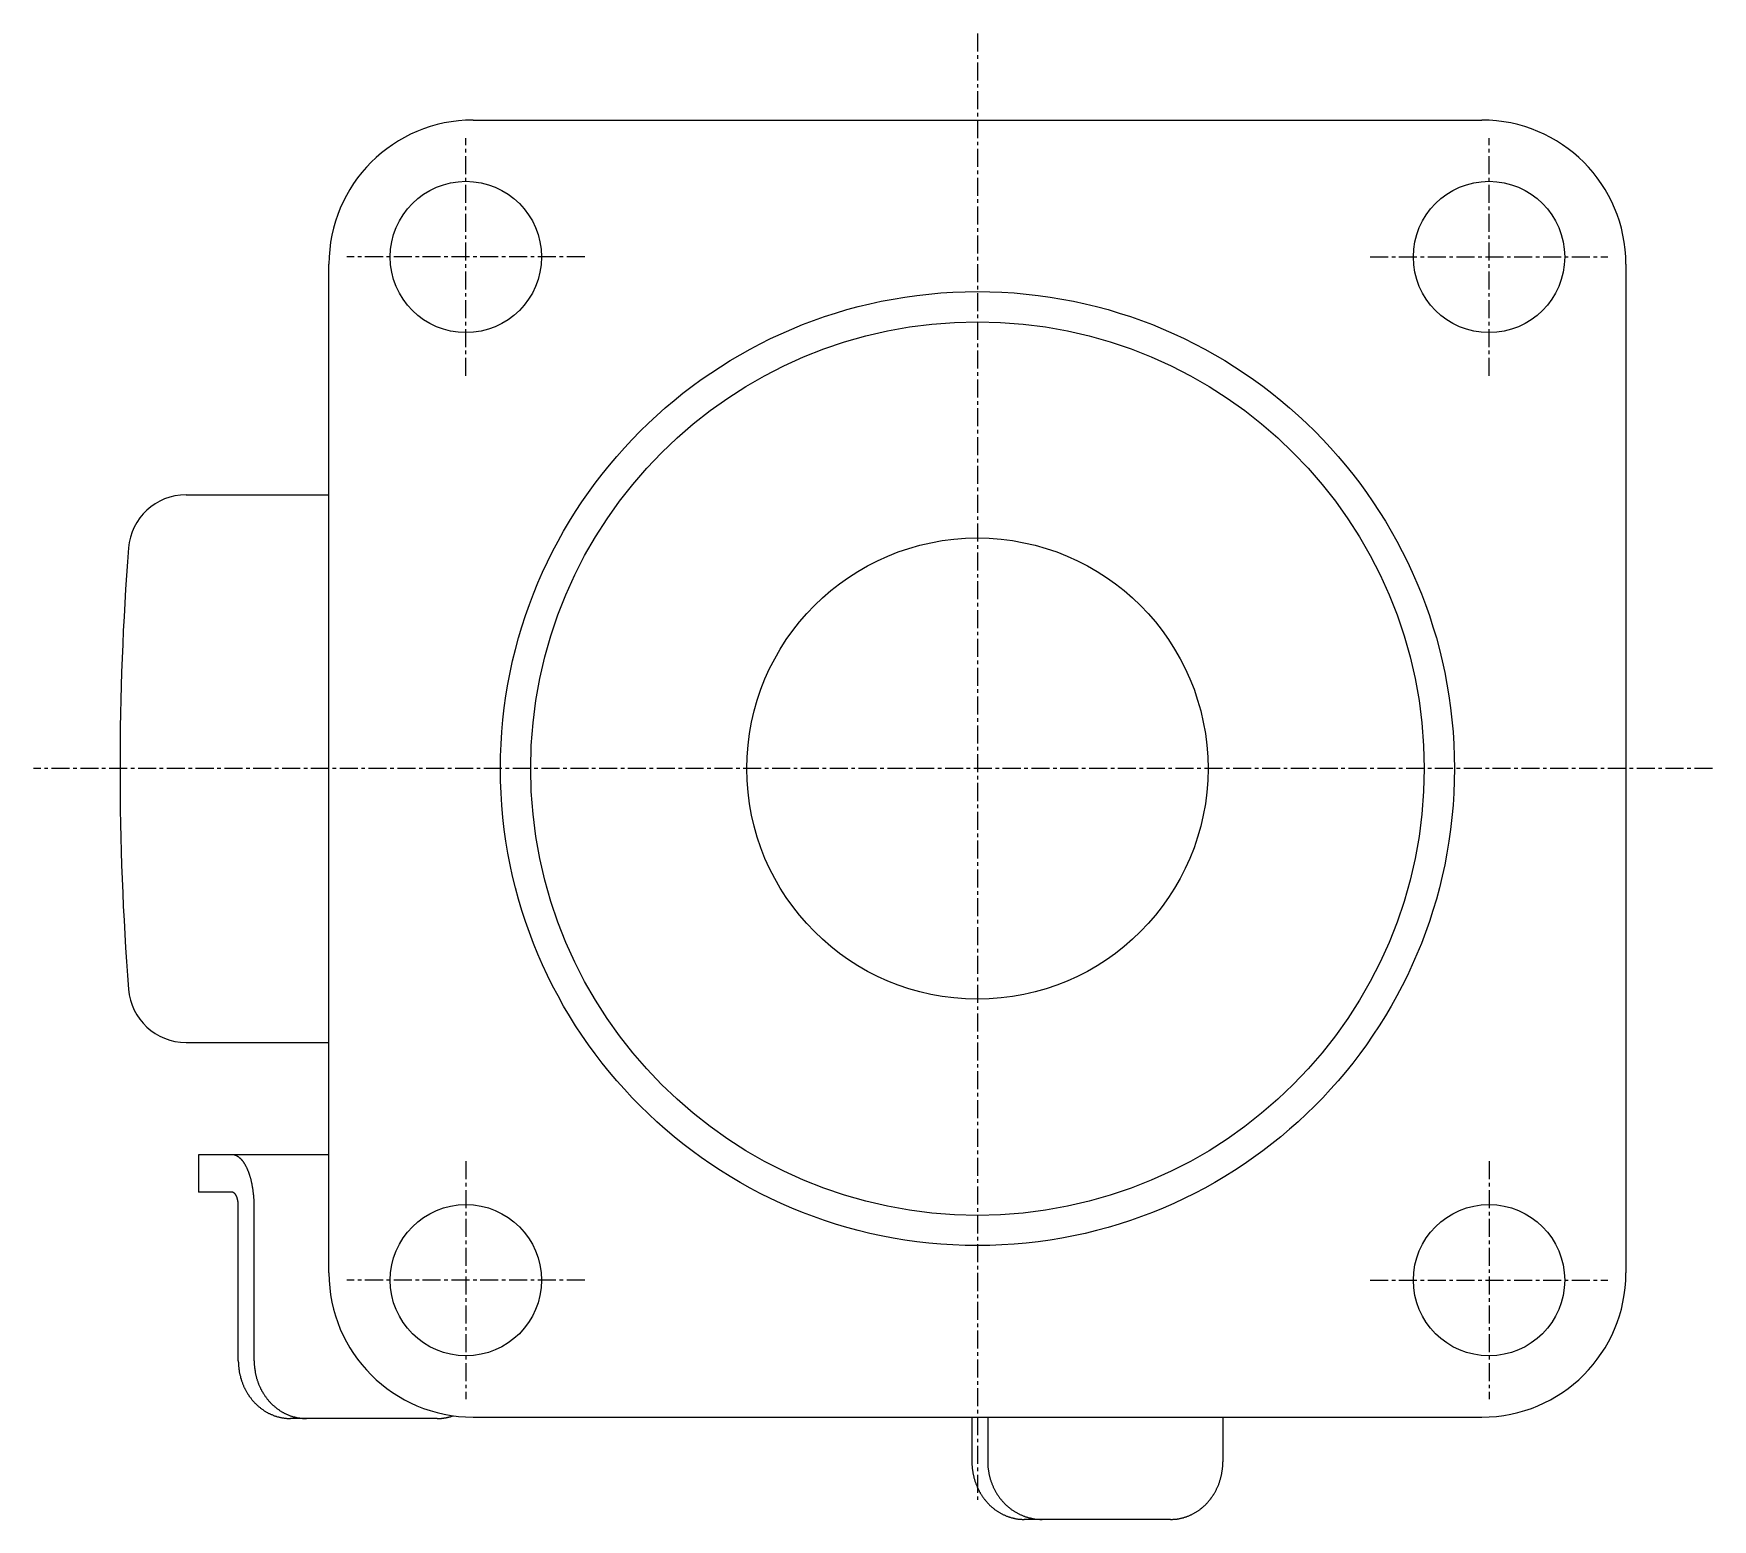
# Model space of a CAD drawing. Extents: x -2982 to -2676, y -545 to -78.
# Drawn here: x -2792.6 to -2676.1, y -180.7 to -77.6 of the extents above; entities that cross this region are included whole.
import ezdxf

# ---------------------------------------------------------------- set-up
doc = ezdxf.new("R2010")
doc.units = 0
doc.linetypes.add('CENTER', pattern=[2, 1.25, -0.25, 0.25, -0.25])
doc.layers.get('0').update_dxf_attribs({"linetype": 'CONTINUOUS'})
doc.layers.add('CENTER', color=1, linetype='CENTER')

msp = doc.modelspace()

# ---------------------------------------------------------------- linework, layer by layer
at = {"color": 7, "linetype": 'CONTINUOUS'}
for p, q in [((-2762.15, -83.56), (-2692.15, -83.56)), ((-2772.15, -163.56), (-2772.15, -93.56)), ((-2682.15, -93.56), (-2682.15, -163.56)), ((-2782.07, -109.56), (-2772.15, -109.56)), ((-2782.07, -147.56), (-2772.15, -147.56)), ((-2772.15, -155.36), (-2781.2, -155.36)), ((-2781.2, -155.36), (-2781.2, -157.96)), ((-2778.86, -157.96), (-2781.2, -157.96)), ((-2778.44, -169.66), (-2778.44, -158.96)), ((-2777.34, -169.66), (-2777.34, -158.96)), ((-2762.15, -173.56), (-2692.15, -173.56)), ((-2727.53, -173.56), (-2727.53, -176.66)), ((-2726.43, -173.56), (-2726.43, -176.66)), ((-2726.43, -173.56), (-2726.43, -176.66)), ((-2710.12, -173.56), (-2710.12, -176.66)), ((-2764.65, -173.66), (-2774.81, -173.66)), ((-2713.75, -180.66), (-2723.91, -180.66))]:
    msp.add_line(p, q, dxfattribs=at)
for points in [[(-2777.34, -158.96, 0), (-2777.34, -158.91, 0), (-2777.34, -158.87, 0), (-2777.34, -158.83, 0), (-2777.34, -158.78, 0), (-2777.34, -158.74, 0), (-2777.34, -158.69, 0), (-2777.34, -158.65, 0), (-2777.34, -158.61, 0), (-2777.35, -158.56, 0), (-2777.35, -158.52, 0), (-2777.35, -158.47, 0), (-2777.35, -158.43, 0), (-2777.36, -158.39, 0), (-2777.36, -158.34, 0), (-2777.36, -158.3, 0), (-2777.37, -158.26, 0), (-2777.37, -158.21, 0), (-2777.37, -158.17, 0), (-2777.38, -158.13, 0), (-2777.38, -158.08, 0), (-2777.39, -158.04, 0), (-2777.39, -158, 0), (-2777.4, -157.96, 0), (-2777.4, -157.91, 0), (-2777.41, -157.87, 0), (-2777.41, -157.83, 0), (-2777.42, -157.79, 0), (-2777.43, -157.75, 0), (-2777.43, -157.71, 0), (-2777.44, -157.66, 0), (-2777.45, -157.62, 0), (-2777.45, -157.58, 0), (-2777.46, -157.54, 0), (-2777.47, -157.5, 0), (-2777.48, -157.46, 0), (-2777.48, -157.42, 0), (-2777.49, -157.38, 0), (-2777.5, -157.34, 0), (-2777.51, -157.3, 0), (-2777.52, -157.26, 0), (-2777.53, -157.22, 0), (-2777.53, -157.19, 0), (-2777.54, -157.15, 0), (-2777.55, -157.11, 0), (-2777.56, -157.07, 0), (-2777.57, -157.03, 0), (-2777.58, -157, 0), (-2777.59, -156.96, 0), (-2777.6, -156.92, 0), (-2777.61, -156.89, 0), (-2777.63, -156.85, 0), (-2777.64, -156.81, 0), (-2777.65, -156.78, 0), (-2777.66, -156.74, 0), (-2777.67, -156.71, 0), (-2777.68, -156.68, 0), (-2777.69, -156.64, 0), (-2777.71, -156.61, 0), (-2777.72, -156.57, 0), (-2777.73, -156.54, 0), (-2777.74, -156.51, 0), (-2777.76, -156.48, 0), (-2777.77, -156.44, 0), (-2777.78, -156.41, 0), (-2777.8, -156.38, 0), (-2777.81, -156.35, 0), (-2777.82, -156.32, 0), (-2777.84, -156.29, 0), (-2777.85, -156.26, 0), (-2777.86, -156.23, 0), (-2777.88, -156.21, 0), (-2777.89, -156.18, 0), (-2777.91, -156.15, 0), (-2777.92, -156.12, 0), (-2777.94, -156.09, 0), (-2777.95, -156.07, 0), (-2777.97, -156.04, 0), (-2777.98, -156.02, 0), (-2778, -155.99, 0), (-2778.01, -155.97, 0), (-2778.03, -155.94, 0), (-2778.04, -155.92, 0), (-2778.06, -155.89, 0), (-2778.08, -155.87, 0), (-2778.09, -155.85, 0), (-2778.11, -155.83, 0), (-2778.13, -155.81, 0), (-2778.14, -155.78, 0), (-2778.16, -155.76, 0), (-2778.17, -155.74, 0), (-2778.19, -155.72, 0), (-2778.21, -155.71, 0), (-2778.23, -155.69, 0), (-2778.24, -155.67, 0), (-2778.26, -155.65, 0), (-2778.28, -155.63, 0), (-2778.29, -155.62, 0), (-2778.31, -155.6, 0), (-2778.33, -155.59, 0), (-2778.35, -155.57, 0), (-2778.36, -155.56, 0), (-2778.38, -155.54, 0), (-2778.4, -155.53, 0), (-2778.42, -155.51, 0), (-2778.43, -155.5, 0), (-2778.45, -155.49, 0), (-2778.47, -155.48, 0), (-2778.49, -155.47, 0), (-2778.51, -155.46, 0), (-2778.53, -155.45, 0), (-2778.54, -155.44, 0), (-2778.56, -155.43, 0), (-2778.58, -155.42, 0), (-2778.6, -155.41, 0), (-2778.62, -155.41, 0), (-2778.64, -155.4, 0), (-2778.65, -155.39, 0), (-2778.67, -155.39, 0), (-2778.69, -155.38, 0), (-2778.71, -155.38, 0), (-2778.73, -155.37, 0), (-2778.75, -155.37, 0), (-2778.77, -155.37, 0), (-2778.78, -155.36, 0), (-2778.8, -155.36, 0), (-2778.82, -155.36, 0), (-2778.84, -155.36, 0), (-2778.86, -155.36, 0)], [(-2778.44, -158.96, 0), (-2778.44, -158.95, 0), (-2778.44, -158.94, 0), (-2778.44, -158.92, 0), (-2778.44, -158.91, 0), (-2778.44, -158.9, 0), (-2778.44, -158.89, 0), (-2778.44, -158.87, 0), (-2778.44, -158.86, 0), (-2778.44, -158.85, 0), (-2778.44, -158.84, 0), (-2778.44, -158.82, 0), (-2778.44, -158.81, 0), (-2778.44, -158.8, 0), (-2778.44, -158.79, 0), (-2778.44, -158.78, 0), (-2778.44, -158.76, 0), (-2778.45, -158.75, 0), (-2778.45, -158.74, 0), (-2778.45, -158.73, 0), (-2778.45, -158.72, 0), (-2778.45, -158.7, 0), (-2778.45, -158.69, 0), (-2778.45, -158.68, 0), (-2778.45, -158.67, 0), (-2778.46, -158.66, 0), (-2778.46, -158.65, 0), (-2778.46, -158.63, 0), (-2778.46, -158.62, 0), (-2778.46, -158.61, 0), (-2778.46, -158.6, 0), (-2778.47, -158.59, 0), (-2778.47, -158.58, 0), (-2778.47, -158.56, 0), (-2778.47, -158.55, 0), (-2778.47, -158.54, 0), (-2778.48, -158.53, 0), (-2778.48, -158.52, 0), (-2778.48, -158.51, 0), (-2778.48, -158.5, 0), (-2778.49, -158.49, 0), (-2778.49, -158.48, 0), (-2778.49, -158.47, 0), (-2778.49, -158.46, 0), (-2778.5, -158.44, 0), (-2778.5, -158.44, 0), (-2778.5, -158.42, 0), (-2778.5, -158.41, 0), (-2778.51, -158.4, 0), (-2778.51, -158.39, 0), (-2778.51, -158.38, 0), (-2778.52, -158.37, 0), (-2778.52, -158.36, 0), (-2778.52, -158.35, 0), (-2778.53, -158.34, 0), (-2778.53, -158.33, 0), (-2778.53, -158.32, 0), (-2778.54, -158.31, 0), (-2778.54, -158.31, 0), (-2778.54, -158.3, 0), (-2778.55, -158.29, 0), (-2778.55, -158.28, 0), (-2778.55, -158.27, 0), (-2778.56, -158.26, 0), (-2778.56, -158.25, 0), (-2778.56, -158.24, 0), (-2778.57, -158.24, 0), (-2778.57, -158.23, 0), (-2778.57, -158.22, 0), (-2778.58, -158.21, 0), (-2778.58, -158.2, 0), (-2778.59, -158.19, 0), (-2778.59, -158.19, 0), (-2778.59, -158.18, 0), (-2778.6, -158.17, 0), (-2778.6, -158.16, 0), (-2778.61, -158.16, 0), (-2778.61, -158.15, 0), (-2778.62, -158.14, 0), (-2778.62, -158.13, 0), (-2778.62, -158.13, 0), (-2778.63, -158.12, 0), (-2778.63, -158.11, 0), (-2778.64, -158.11, 0), (-2778.64, -158.1, 0), (-2778.65, -158.09, 0), (-2778.65, -158.09, 0), (-2778.65, -158.08, 0), (-2778.66, -158.08, 0), (-2778.66, -158.07, 0), (-2778.67, -158.07, 0), (-2778.67, -158.06, 0), (-2778.68, -158.06, 0), (-2778.68, -158.05, 0), (-2778.69, -158.04, 0), (-2778.69, -158.04, 0), (-2778.7, -158.03, 0), (-2778.7, -158.03, 0), (-2778.71, -158.03, 0), (-2778.71, -158.02, 0), (-2778.72, -158.02, 0), (-2778.72, -158.01, 0), (-2778.73, -158.01, 0), (-2778.73, -158.01, 0), (-2778.74, -158, 0), (-2778.74, -158, 0), (-2778.75, -158, 0), (-2778.75, -157.99, 0), (-2778.76, -157.99, 0), (-2778.76, -157.99, 0), (-2778.77, -157.98, 0), (-2778.77, -157.98, 0), (-2778.78, -157.98, 0), (-2778.78, -157.98, 0), (-2778.79, -157.97, 0), (-2778.79, -157.97, 0), (-2778.8, -157.97, 0), (-2778.8, -157.97, 0), (-2778.81, -157.97, 0), (-2778.81, -157.97, 0), (-2778.82, -157.96, 0), (-2778.82, -157.96, 0), (-2778.83, -157.96, 0), (-2778.83, -157.96, 0), (-2778.84, -157.96, 0), (-2778.84, -157.96, 0), (-2778.85, -157.96, 0), (-2778.85, -157.96, 0), (-2778.86, -157.96, 0)], [(-2778.44, -169.66, 0), (-2778.44, -169.71, 0), (-2778.43, -169.76, 0), (-2778.43, -169.81, 0), (-2778.43, -169.85, 0), (-2778.43, -169.9, 0), (-2778.43, -169.95, 0), (-2778.42, -170, 0), (-2778.42, -170.05, 0), (-2778.41, -170.1, 0), (-2778.41, -170.15, 0), (-2778.4, -170.2, 0), (-2778.4, -170.25, 0), (-2778.39, -170.29, 0), (-2778.38, -170.34, 0), (-2778.37, -170.39, 0), (-2778.37, -170.44, 0), (-2778.36, -170.49, 0), (-2778.35, -170.54, 0), (-2778.34, -170.58, 0), (-2778.33, -170.63, 0), (-2778.32, -170.68, 0), (-2778.3, -170.73, 0), (-2778.29, -170.77, 0), (-2778.28, -170.82, 0), (-2778.27, -170.87, 0), (-2778.25, -170.91, 0), (-2778.24, -170.96, 0), (-2778.22, -171.01, 0), (-2778.21, -171.05, 0), (-2778.19, -171.1, 0), (-2778.18, -171.14, 0), (-2778.16, -171.19, 0), (-2778.14, -171.24, 0), (-2778.13, -171.28, 0), (-2778.11, -171.32, 0), (-2778.09, -171.37, 0), (-2778.07, -171.41, 0), (-2778.05, -171.46, 0), (-2778.03, -171.5, 0), (-2778.01, -171.54, 0), (-2777.99, -171.59, 0), (-2777.97, -171.63, 0), (-2777.94, -171.67, 0), (-2777.92, -171.72, 0), (-2777.9, -171.76, 0), (-2777.87, -171.8, 0), (-2777.85, -171.84, 0), (-2777.83, -171.88, 0), (-2777.8, -171.92, 0), (-2777.77, -171.96, 0), (-2777.75, -172, 0), (-2777.72, -172.04, 0), (-2777.7, -172.08, 0), (-2777.67, -172.12, 0), (-2777.64, -172.16, 0), (-2777.61, -172.2, 0), (-2777.58, -172.23, 0), (-2777.56, -172.27, 0), (-2777.53, -172.31, 0), (-2777.5, -172.34, 0), (-2777.47, -172.38, 0), (-2777.44, -172.42, 0), (-2777.41, -172.45, 0), (-2777.37, -172.49, 0), (-2777.34, -172.52, 0), (-2777.31, -172.56, 0), (-2777.28, -172.59, 0), (-2777.25, -172.62, 0), (-2777.21, -172.66, 0), (-2777.18, -172.69, 0), (-2777.14, -172.72, 0), (-2777.11, -172.75, 0), (-2777.08, -172.78, 0), (-2777.04, -172.81, 0), (-2777.01, -172.84, 0), (-2776.97, -172.87, 0), (-2776.93, -172.9, 0), (-2776.9, -172.93, 0), (-2776.86, -172.96, 0), (-2776.82, -172.99, 0), (-2776.79, -173.01, 0), (-2776.75, -173.04, 0), (-2776.71, -173.06, 0), (-2776.67, -173.09, 0), (-2776.64, -173.12, 0), (-2776.6, -173.14, 0), (-2776.56, -173.16, 0), (-2776.52, -173.19, 0), (-2776.48, -173.21, 0), (-2776.44, -173.23, 0), (-2776.4, -173.25, 0), (-2776.36, -173.28, 0), (-2776.32, -173.3, 0), (-2776.28, -173.32, 0), (-2776.24, -173.34, 0), (-2776.2, -173.35, 0), (-2776.16, -173.37, 0), (-2776.12, -173.39, 0), (-2776.07, -173.41, 0), (-2776.03, -173.43, 0), (-2775.99, -173.44, 0), (-2775.95, -173.46, 0), (-2775.91, -173.47, 0), (-2775.86, -173.49, 0), (-2775.82, -173.5, 0), (-2775.78, -173.51, 0), (-2775.73, -173.53, 0), (-2775.69, -173.54, 0), (-2775.65, -173.55, 0), (-2775.61, -173.56, 0), (-2775.56, -173.57, 0), (-2775.52, -173.58, 0), (-2775.47, -173.59, 0), (-2775.43, -173.6, 0), (-2775.39, -173.61, 0), (-2775.34, -173.62, 0), (-2775.3, -173.62, 0), (-2775.25, -173.63, 0), (-2775.21, -173.63, 0), (-2775.17, -173.64, 0), (-2775.12, -173.64, 0), (-2775.08, -173.65, 0), (-2775.03, -173.65, 0), (-2774.99, -173.65, 0), (-2774.94, -173.66, 0), (-2774.9, -173.66, 0), (-2774.86, -173.66, 0), (-2774.81, -173.66, 0)], [(-2777.34, -169.66, 0), (-2777.34, -169.71, 0), (-2777.34, -169.76, 0), (-2777.33, -169.81, 0), (-2777.33, -169.85, 0), (-2777.33, -169.9, 0), (-2777.33, -169.95, 0), (-2777.32, -170, 0), (-2777.32, -170.05, 0), (-2777.32, -170.1, 0), (-2777.31, -170.15, 0), (-2777.3, -170.2, 0), (-2777.3, -170.25, 0), (-2777.29, -170.29, 0), (-2777.28, -170.34, 0), (-2777.28, -170.39, 0), (-2777.27, -170.44, 0), (-2777.26, -170.49, 0), (-2777.25, -170.54, 0), (-2777.24, -170.58, 0), (-2777.23, -170.63, 0), (-2777.22, -170.68, 0), (-2777.21, -170.73, 0), (-2777.19, -170.77, 0), (-2777.18, -170.82, 0), (-2777.17, -170.87, 0), (-2777.15, -170.91, 0), (-2777.14, -170.96, 0), (-2777.13, -171.01, 0), (-2777.11, -171.05, 0), (-2777.09, -171.1, 0), (-2777.08, -171.14, 0), (-2777.06, -171.19, 0), (-2777.04, -171.24, 0), (-2777.03, -171.28, 0), (-2777.01, -171.32, 0), (-2776.99, -171.37, 0), (-2776.97, -171.41, 0), (-2776.95, -171.46, 0), (-2776.93, -171.5, 0), (-2776.91, -171.54, 0), (-2776.89, -171.59, 0), (-2776.87, -171.63, 0), (-2776.84, -171.67, 0), (-2776.82, -171.72, 0), (-2776.8, -171.76, 0), (-2776.77, -171.8, 0), (-2776.75, -171.84, 0), (-2776.73, -171.88, 0), (-2776.7, -171.92, 0), (-2776.68, -171.96, 0), (-2776.65, -172, 0), (-2776.62, -172.04, 0), (-2776.6, -172.08, 0), (-2776.57, -172.12, 0), (-2776.54, -172.16, 0), (-2776.51, -172.2, 0), (-2776.49, -172.23, 0), (-2776.46, -172.27, 0), (-2776.43, -172.31, 0), (-2776.4, -172.34, 0), (-2776.37, -172.38, 0), (-2776.34, -172.42, 0), (-2776.31, -172.45, 0), (-2776.28, -172.49, 0), (-2776.24, -172.52, 0), (-2776.21, -172.56, 0), (-2776.18, -172.59, 0), (-2776.15, -172.62, 0), (-2776.11, -172.66, 0), (-2776.08, -172.69, 0), (-2776.05, -172.72, 0), (-2776.01, -172.75, 0), (-2775.98, -172.78, 0), (-2775.94, -172.81, 0), (-2775.91, -172.84, 0), (-2775.87, -172.87, 0), (-2775.84, -172.9, 0), (-2775.8, -172.93, 0), (-2775.76, -172.96, 0), (-2775.73, -172.99, 0), (-2775.69, -173.01, 0), (-2775.65, -173.04, 0), (-2775.61, -173.06, 0), (-2775.58, -173.09, 0), (-2775.54, -173.12, 0), (-2775.5, -173.14, 0), (-2775.46, -173.16, 0), (-2775.42, -173.19, 0), (-2775.38, -173.21, 0), (-2775.34, -173.23, 0), (-2775.3, -173.25, 0), (-2775.26, -173.28, 0), (-2775.22, -173.3, 0), (-2775.18, -173.32, 0), (-2775.14, -173.34, 0), (-2775.1, -173.35, 0), (-2775.06, -173.37, 0), (-2775.02, -173.39, 0), (-2774.98, -173.41, 0), (-2774.93, -173.43, 0), (-2774.89, -173.44, 0), (-2774.85, -173.46, 0), (-2774.81, -173.47, 0), (-2774.76, -173.49, 0), (-2774.72, -173.5, 0), (-2774.68, -173.51, 0), (-2774.64, -173.53, 0), (-2774.59, -173.54, 0), (-2774.55, -173.55, 0), (-2774.51, -173.56, 0), (-2774.46, -173.57, 0), (-2774.42, -173.58, 0), (-2774.38, -173.59, 0), (-2774.33, -173.6, 0), (-2774.29, -173.61, 0), (-2774.24, -173.62, 0), (-2774.2, -173.62, 0), (-2774.16, -173.63, 0), (-2774.11, -173.63, 0), (-2774.07, -173.64, 0), (-2774.02, -173.64, 0), (-2773.98, -173.65, 0), (-2773.93, -173.65, 0), (-2773.89, -173.65, 0), (-2773.85, -173.66, 0), (-2773.8, -173.66, 0), (-2773.76, -173.66, 0), (-2773.71, -173.66, 0)], [(-2764.65, -173.66, 0), (-2764.64, -173.66, 0), (-2764.63, -173.66, 0), (-2764.62, -173.66, 0), (-2764.61, -173.66, 0), (-2764.6, -173.66, 0), (-2764.6, -173.66, 0), (-2764.59, -173.66, 0), (-2764.58, -173.66, 0), (-2764.57, -173.66, 0), (-2764.56, -173.66, 0), (-2764.55, -173.66, 0), (-2764.54, -173.66, 0), (-2764.53, -173.66, 0), (-2764.52, -173.66, 0), (-2764.52, -173.66, 0), (-2764.51, -173.66, 0), (-2764.5, -173.66, 0), (-2764.49, -173.66, 0), (-2764.48, -173.66, 0), (-2764.47, -173.65, 0), (-2764.46, -173.65, 0), (-2764.45, -173.65, 0), (-2764.44, -173.65, 0), (-2764.44, -173.65, 0), (-2764.43, -173.65, 0), (-2764.42, -173.65, 0), (-2764.41, -173.65, 0), (-2764.4, -173.65, 0), (-2764.39, -173.65, 0), (-2764.38, -173.65, 0), (-2764.37, -173.65, 0), (-2764.36, -173.65, 0), (-2764.36, -173.65, 0), (-2764.35, -173.65, 0), (-2764.34, -173.64, 0), (-2764.33, -173.64, 0), (-2764.32, -173.64, 0), (-2764.31, -173.64, 0), (-2764.3, -173.64, 0), (-2764.29, -173.64, 0), (-2764.28, -173.64, 0), (-2764.28, -173.64, 0), (-2764.27, -173.64, 0), (-2764.26, -173.64, 0), (-2764.25, -173.63, 0), (-2764.24, -173.63, 0), (-2764.23, -173.63, 0), (-2764.22, -173.63, 0), (-2764.21, -173.63, 0), (-2764.21, -173.63, 0), (-2764.2, -173.63, 0), (-2764.19, -173.63, 0), (-2764.18, -173.62, 0), (-2764.17, -173.62, 0), (-2764.16, -173.62, 0), (-2764.15, -173.62, 0), (-2764.14, -173.62, 0), (-2764.13, -173.62, 0), (-2764.13, -173.62, 0), (-2764.12, -173.62, 0), (-2764.11, -173.61, 0), (-2764.1, -173.61, 0), (-2764.09, -173.61, 0), (-2764.08, -173.61, 0), (-2764.07, -173.61, 0), (-2764.06, -173.61, 0), (-2764.06, -173.6, 0), (-2764.05, -173.6, 0), (-2764.04, -173.6, 0), (-2764.03, -173.6, 0), (-2764.02, -173.6, 0), (-2764.01, -173.6, 0), (-2764, -173.59, 0), (-2763.99, -173.59, 0), (-2763.99, -173.59, 0), (-2763.98, -173.59, 0), (-2763.97, -173.59, 0), (-2763.96, -173.59, 0), (-2763.95, -173.58, 0), (-2763.94, -173.58, 0), (-2763.93, -173.58, 0), (-2763.92, -173.58, 0), (-2763.92, -173.58, 0), (-2763.91, -173.57, 0), (-2763.9, -173.57, 0), (-2763.89, -173.57, 0), (-2763.88, -173.57, 0), (-2763.87, -173.57, 0), (-2763.86, -173.56, 0), (-2763.85, -173.56, 0), (-2763.85, -173.56, 0), (-2763.84, -173.56, 0), (-2763.83, -173.56, 0), (-2763.82, -173.55, 0), (-2763.81, -173.55, 0), (-2763.8, -173.55, 0), (-2763.79, -173.55, 0), (-2763.79, -173.54, 0), (-2763.78, -173.54, 0), (-2763.77, -173.54, 0), (-2763.76, -173.54, 0), (-2763.75, -173.53, 0), (-2763.74, -173.53, 0), (-2763.73, -173.53, 0), (-2763.72, -173.53, 0), (-2763.72, -173.53, 0), (-2763.71, -173.52, 0), (-2763.7, -173.52, 0), (-2763.69, -173.52, 0), (-2763.68, -173.51, 0), (-2763.67, -173.51, 0), (-2763.66, -173.51, 0), (-2763.66, -173.51, 0), (-2763.65, -173.5, 0), (-2763.64, -173.5, 0), (-2763.63, -173.5, 0), (-2763.62, -173.5, 0), (-2763.61, -173.49, 0), (-2763.61, -173.49, 0), (-2763.6, -173.49, 0), (-2763.59, -173.48, 0), (-2763.58, -173.48, 0), (-2763.57, -173.48, 0), (-2763.56, -173.47, 0), (-2763.55, -173.47, 0), (-2763.55, -173.47, 0), (-2763.54, -173.47, 0), (-2763.53, -173.46, 0)], [(-2727.53, -176.66, 0), (-2727.53, -176.71, 0), (-2727.53, -176.76, 0), (-2727.53, -176.81, 0), (-2727.53, -176.85, 0), (-2727.53, -176.9, 0), (-2727.52, -176.95, 0), (-2727.52, -177, 0), (-2727.52, -177.05, 0), (-2727.51, -177.1, 0), (-2727.51, -177.15, 0), (-2727.5, -177.2, 0), (-2727.49, -177.25, 0), (-2727.49, -177.29, 0), (-2727.48, -177.34, 0), (-2727.47, -177.39, 0), (-2727.46, -177.44, 0), (-2727.45, -177.49, 0), (-2727.44, -177.54, 0), (-2727.43, -177.58, 0), (-2727.42, -177.63, 0), (-2727.41, -177.68, 0), (-2727.4, -177.73, 0), (-2727.39, -177.77, 0), (-2727.38, -177.82, 0), (-2727.36, -177.87, 0), (-2727.35, -177.91, 0), (-2727.34, -177.96, 0), (-2727.32, -178.01, 0), (-2727.31, -178.05, 0), (-2727.29, -178.1, 0), (-2727.27, -178.14, 0), (-2727.26, -178.19, 0), (-2727.24, -178.24, 0), (-2727.22, -178.28, 0), (-2727.2, -178.32, 0), (-2727.18, -178.37, 0), (-2727.17, -178.41, 0), (-2727.15, -178.46, 0), (-2727.13, -178.5, 0), (-2727.1, -178.54, 0), (-2727.08, -178.59, 0), (-2727.06, -178.63, 0), (-2727.04, -178.67, 0), (-2727.02, -178.72, 0), (-2726.99, -178.76, 0), (-2726.97, -178.8, 0), (-2726.95, -178.84, 0), (-2726.92, -178.88, 0), (-2726.9, -178.92, 0), (-2726.87, -178.96, 0), (-2726.85, -179, 0), (-2726.82, -179.04, 0), (-2726.79, -179.08, 0), (-2726.77, -179.12, 0), (-2726.74, -179.16, 0), (-2726.71, -179.2, 0), (-2726.68, -179.23, 0), (-2726.65, -179.27, 0), (-2726.62, -179.31, 0), (-2726.59, -179.34, 0), (-2726.56, -179.38, 0), (-2726.53, -179.42, 0), (-2726.5, -179.45, 0), (-2726.47, -179.49, 0), (-2726.44, -179.52, 0), (-2726.41, -179.56, 0), (-2726.37, -179.59, 0), (-2726.34, -179.62, 0), (-2726.31, -179.66, 0), (-2726.28, -179.69, 0), (-2726.24, -179.72, 0), (-2726.21, -179.75, 0), (-2726.17, -179.78, 0), (-2726.14, -179.81, 0), (-2726.1, -179.84, 0), (-2726.07, -179.87, 0), (-2726.03, -179.9, 0), (-2725.99, -179.93, 0), (-2725.96, -179.96, 0), (-2725.92, -179.99, 0), (-2725.88, -180.01, 0), (-2725.85, -180.04, 0), (-2725.81, -180.06, 0), (-2725.77, -180.09, 0), (-2725.73, -180.12, 0), (-2725.69, -180.14, 0), (-2725.66, -180.16, 0), (-2725.62, -180.19, 0), (-2725.58, -180.21, 0), (-2725.54, -180.23, 0), (-2725.5, -180.25, 0), (-2725.46, -180.28, 0), (-2725.42, -180.3, 0), (-2725.38, -180.32, 0), (-2725.34, -180.34, 0), (-2725.29, -180.35, 0), (-2725.25, -180.37, 0), (-2725.21, -180.39, 0), (-2725.17, -180.41, 0), (-2725.13, -180.43, 0), (-2725.09, -180.44, 0), (-2725.04, -180.46, 0), (-2725, -180.47, 0), (-2724.96, -180.49, 0), (-2724.92, -180.5, 0), (-2724.87, -180.51, 0), (-2724.83, -180.53, 0), (-2724.79, -180.54, 0), (-2724.75, -180.55, 0), (-2724.7, -180.56, 0), (-2724.66, -180.57, 0), (-2724.61, -180.58, 0), (-2724.57, -180.59, 0), (-2724.53, -180.6, 0), (-2724.48, -180.61, 0), (-2724.44, -180.62, 0), (-2724.4, -180.62, 0), (-2724.35, -180.63, 0), (-2724.31, -180.63, 0), (-2724.26, -180.64, 0), (-2724.22, -180.64, 0), (-2724.17, -180.65, 0), (-2724.13, -180.65, 0), (-2724.09, -180.65, 0), (-2724.04, -180.66, 0), (-2724, -180.66, 0), (-2723.95, -180.66, 0), (-2723.91, -180.66, 0)], [(-2726.43, -176.66, 0), (-2726.43, -176.71, 0), (-2726.43, -176.76, 0), (-2726.43, -176.81, 0), (-2726.43, -176.85, 0), (-2726.43, -176.9, 0), (-2726.42, -176.95, 0), (-2726.42, -177, 0), (-2726.42, -177.05, 0), (-2726.41, -177.1, 0), (-2726.41, -177.15, 0), (-2726.4, -177.2, 0), (-2726.39, -177.25, 0), (-2726.39, -177.29, 0), (-2726.38, -177.34, 0), (-2726.37, -177.39, 0), (-2726.36, -177.44, 0), (-2726.35, -177.49, 0), (-2726.34, -177.54, 0), (-2726.33, -177.58, 0), (-2726.32, -177.63, 0), (-2726.31, -177.68, 0), (-2726.3, -177.73, 0), (-2726.28, -177.77, 0), (-2726.27, -177.82, 0), (-2726.26, -177.87, 0), (-2726.24, -177.91, 0), (-2726.23, -177.96, 0), (-2726.21, -178.01, 0), (-2726.2, -178.05, 0), (-2726.18, -178.1, 0), (-2726.16, -178.14, 0), (-2726.15, -178.19, 0), (-2726.13, -178.24, 0), (-2726.11, -178.28, 0), (-2726.09, -178.32, 0), (-2726.07, -178.37, 0), (-2726.05, -178.41, 0), (-2726.03, -178.46, 0), (-2726.01, -178.5, 0), (-2725.99, -178.54, 0), (-2725.97, -178.59, 0), (-2725.94, -178.63, 0), (-2725.92, -178.67, 0), (-2725.9, -178.72, 0), (-2725.87, -178.76, 0), (-2725.85, -178.8, 0), (-2725.82, -178.84, 0), (-2725.8, -178.88, 0), (-2725.77, -178.92, 0), (-2725.75, -178.96, 0), (-2725.72, -179, 0), (-2725.69, -179.04, 0), (-2725.67, -179.08, 0), (-2725.64, -179.12, 0), (-2725.61, -179.16, 0), (-2725.58, -179.2, 0), (-2725.55, -179.23, 0), (-2725.52, -179.27, 0), (-2725.49, -179.31, 0), (-2725.46, -179.34, 0), (-2725.43, -179.38, 0), (-2725.4, -179.42, 0), (-2725.36, -179.45, 0), (-2725.33, -179.49, 0), (-2725.3, -179.52, 0), (-2725.27, -179.56, 0), (-2725.23, -179.59, 0), (-2725.2, -179.62, 0), (-2725.16, -179.66, 0), (-2725.13, -179.69, 0), (-2725.09, -179.72, 0), (-2725.06, -179.75, 0), (-2725.02, -179.78, 0), (-2724.99, -179.81, 0), (-2724.95, -179.84, 0), (-2724.91, -179.87, 0), (-2724.87, -179.9, 0), (-2724.84, -179.93, 0), (-2724.8, -179.96, 0), (-2724.76, -179.99, 0), (-2724.72, -180.01, 0), (-2724.68, -180.04, 0), (-2724.64, -180.06, 0), (-2724.6, -180.09, 0), (-2724.57, -180.12, 0), (-2724.53, -180.14, 0), (-2724.48, -180.16, 0), (-2724.44, -180.19, 0), (-2724.4, -180.21, 0), (-2724.36, -180.23, 0), (-2724.32, -180.25, 0), (-2724.28, -180.28, 0), (-2724.24, -180.3, 0), (-2724.2, -180.32, 0), (-2724.15, -180.34, 0), (-2724.11, -180.35, 0), (-2724.07, -180.37, 0), (-2724.02, -180.39, 0), (-2723.98, -180.41, 0), (-2723.94, -180.43, 0), (-2723.89, -180.44, 0), (-2723.85, -180.46, 0), (-2723.81, -180.47, 0), (-2723.76, -180.49, 0), (-2723.72, -180.5, 0), (-2723.67, -180.51, 0), (-2723.63, -180.53, 0), (-2723.58, -180.54, 0), (-2723.54, -180.55, 0), (-2723.49, -180.56, 0), (-2723.45, -180.57, 0), (-2723.4, -180.58, 0), (-2723.36, -180.59, 0), (-2723.31, -180.6, 0), (-2723.27, -180.61, 0), (-2723.22, -180.62, 0), (-2723.18, -180.62, 0), (-2723.13, -180.63, 0), (-2723.08, -180.63, 0), (-2723.04, -180.64, 0), (-2722.99, -180.64, 0), (-2722.95, -180.65, 0), (-2722.9, -180.65, 0), (-2722.85, -180.65, 0), (-2722.81, -180.66, 0), (-2722.76, -180.66, 0), (-2722.72, -180.66, 0), (-2722.67, -180.66, 0)], [(-2713.75, -180.66, 0), (-2713.7, -180.66, 0), (-2713.66, -180.66, 0), (-2713.61, -180.66, 0), (-2713.57, -180.65, 0), (-2713.52, -180.65, 0), (-2713.48, -180.65, 0), (-2713.43, -180.64, 0), (-2713.39, -180.64, 0), (-2713.35, -180.63, 0), (-2713.3, -180.63, 0), (-2713.26, -180.62, 0), (-2713.21, -180.62, 0), (-2713.17, -180.61, 0), (-2713.13, -180.6, 0), (-2713.08, -180.59, 0), (-2713.04, -180.58, 0), (-2712.99, -180.57, 0), (-2712.95, -180.56, 0), (-2712.91, -180.55, 0), (-2712.86, -180.54, 0), (-2712.82, -180.53, 0), (-2712.78, -180.51, 0), (-2712.74, -180.5, 0), (-2712.69, -180.49, 0), (-2712.65, -180.47, 0), (-2712.61, -180.46, 0), (-2712.57, -180.44, 0), (-2712.52, -180.43, 0), (-2712.48, -180.41, 0), (-2712.44, -180.39, 0), (-2712.4, -180.37, 0), (-2712.36, -180.35, 0), (-2712.32, -180.34, 0), (-2712.28, -180.32, 0), (-2712.24, -180.3, 0), (-2712.2, -180.28, 0), (-2712.16, -180.25, 0), (-2712.12, -180.23, 0), (-2712.08, -180.21, 0), (-2712.04, -180.19, 0), (-2712, -180.16, 0), (-2711.96, -180.14, 0), (-2711.92, -180.12, 0), (-2711.88, -180.09, 0), (-2711.84, -180.06, 0), (-2711.81, -180.04, 0), (-2711.77, -180.01, 0), (-2711.73, -179.99, 0), (-2711.69, -179.96, 0), (-2711.66, -179.93, 0), (-2711.62, -179.9, 0), (-2711.59, -179.87, 0), (-2711.55, -179.84, 0), (-2711.52, -179.81, 0), (-2711.48, -179.78, 0), (-2711.45, -179.75, 0), (-2711.41, -179.72, 0), (-2711.38, -179.69, 0), (-2711.34, -179.66, 0), (-2711.31, -179.62, 0), (-2711.28, -179.59, 0), (-2711.25, -179.56, 0), (-2711.21, -179.52, 0), (-2711.18, -179.49, 0), (-2711.15, -179.45, 0), (-2711.12, -179.42, 0), (-2711.09, -179.38, 0), (-2711.06, -179.34, 0), (-2711.03, -179.31, 0), (-2711, -179.27, 0), (-2710.97, -179.23, 0), (-2710.94, -179.2, 0), (-2710.92, -179.16, 0), (-2710.89, -179.12, 0), (-2710.86, -179.08, 0), (-2710.83, -179.04, 0), (-2710.81, -179, 0), (-2710.78, -178.96, 0), (-2710.76, -178.92, 0), (-2710.73, -178.88, 0), (-2710.71, -178.84, 0), (-2710.68, -178.8, 0), (-2710.66, -178.76, 0), (-2710.64, -178.72, 0), (-2710.61, -178.67, 0), (-2710.59, -178.63, 0), (-2710.57, -178.59, 0), (-2710.55, -178.54, 0), (-2710.53, -178.5, 0), (-2710.51, -178.46, 0), (-2710.49, -178.41, 0), (-2710.47, -178.37, 0), (-2710.45, -178.32, 0), (-2710.43, -178.28, 0), (-2710.41, -178.24, 0), (-2710.4, -178.19, 0), (-2710.38, -178.14, 0), (-2710.36, -178.1, 0), (-2710.35, -178.05, 0), (-2710.33, -178.01, 0), (-2710.32, -177.96, 0), (-2710.3, -177.91, 0), (-2710.29, -177.87, 0), (-2710.28, -177.82, 0), (-2710.26, -177.77, 0), (-2710.25, -177.73, 0), (-2710.24, -177.68, 0), (-2710.23, -177.63, 0), (-2710.22, -177.58, 0), (-2710.21, -177.54, 0), (-2710.2, -177.49, 0), (-2710.19, -177.44, 0), (-2710.18, -177.39, 0), (-2710.17, -177.34, 0), (-2710.17, -177.29, 0), (-2710.16, -177.25, 0), (-2710.15, -177.2, 0), (-2710.15, -177.15, 0), (-2710.14, -177.1, 0), (-2710.14, -177.05, 0), (-2710.13, -177, 0), (-2710.13, -176.95, 0), (-2710.13, -176.9, 0), (-2710.12, -176.85, 0), (-2710.12, -176.81, 0), (-2710.12, -176.76, 0), (-2710.12, -176.71, 0), (-2710.12, -176.66, 0)]]:
    msp.add_polyline3d(points, dxfattribs=at)
for centre, radius in [((-2762.65, -93.06), 5.25), ((-2691.65, -93.06), 5.25), ((-2727.15, -128.56), 33.1), ((-2727.15, -128.56), 31), ((-2727.15, -128.56), 16), ((-2762.65, -164.06), 5.25), ((-2691.65, -164.06), 5.25)]:
    msp.add_circle(centre, radius, dxfattribs=at)
for centre, radius, start, end in [((-2762.15, -93.56), 10, 90, 180), ((-2692.15, -93.56), 10, 0, 90), ((-2782.07, -113.56), 4, 90, 175.6108), ((-2586.65, -128.56), 200, 175.6108, 184.3892), ((-2782.07, -143.56), 4, 184.3892, 270), ((-2762.15, -163.56), 10, 180, 270), ((-2692.15, -163.56), 10, 270, 0)]:
    msp.add_arc(centre, radius, start, end, dxfattribs=at)
at = {"layer": 'CENTER', "color": 1, "linetype": 'CENTER'}
for p, q in [((-2727.15, -77.56), (-2727.15, -179.56)), ((-2762.65, -101.31), (-2762.65, -84.81)), ((-2691.65, -101.31), (-2691.65, -84.81)), ((-2754.4, -93.06), (-2770.9, -93.06)), ((-2699.9, -93.06), (-2683.4, -93.06)), ((-2676.15, -128.56), (-2792.65, -128.56)), ((-2762.65, -155.81), (-2762.65, -172.31)), ((-2691.65, -155.81), (-2691.65, -172.31)), ((-2754.4, -164.06), (-2770.9, -164.06)), ((-2699.9, -164.06), (-2683.4, -164.06))]:
    msp.add_line(p, q, dxfattribs=at)

doc.saveas('drawing.dxf')
